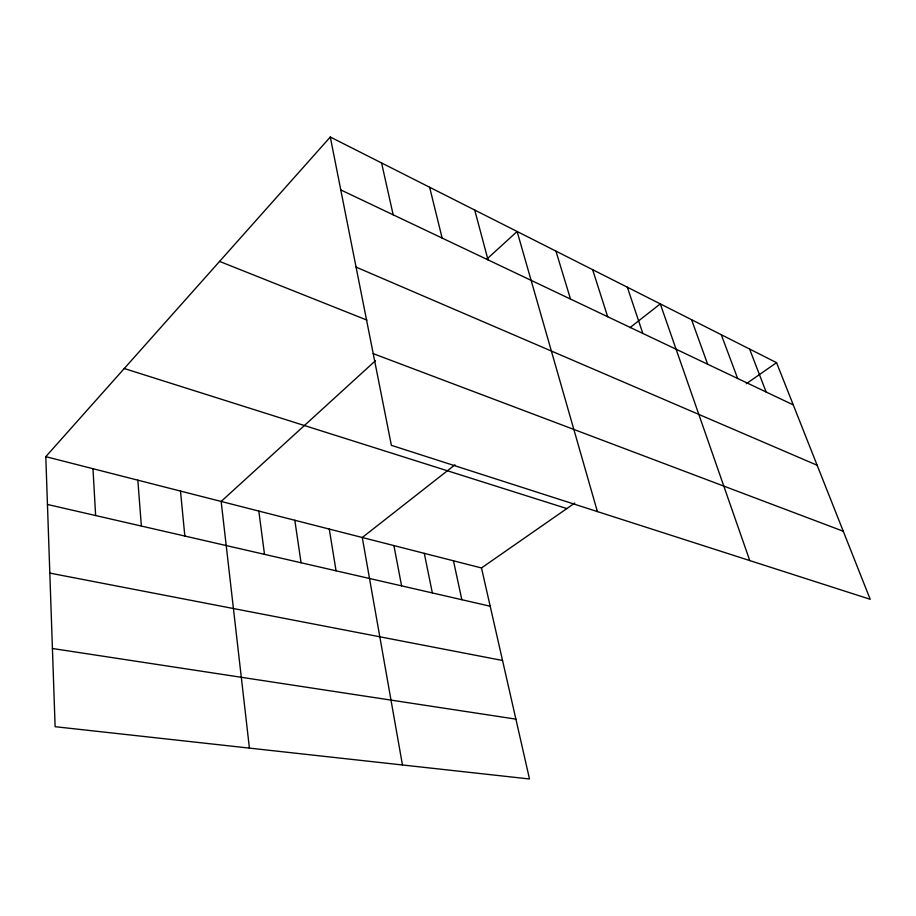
<?xml version="1.0" encoding="UTF-8"?>
<svg xmlns="http://www.w3.org/2000/svg" width="916" height="916" viewBox="0 0 916 916"><rect width="100%" height="100%" fill="white"/><g stroke="black" fill="none" stroke-linecap="round" stroke-linejoin="round"><path stroke-width="1.37" d="M45.8 456.66L481.484 567.954L529.505 778.978L55.12 726.697L45.8 456.66L330.298 137.022L776.55 362.667L870.2 599.304L391.384 445.336L330.298 137.022M375.4 360.755L221.157 501.453L249.415 748.109M486.717 259.217L517.116 231.485L597.381 511.575M454.954 464.836L362.278 537.497L402.456 764.975M629.91 327.688L660.287 303.883L749.769 560.581M481.484 567.954L574.744 503.079M746.311 383.712L776.55 362.667M52.418 648.494L515.891 719.14M49.819 573.095L502.541 660.482M47.449 504.464L490.197 606.232M124.244 368.518L566.844 508.563M373.213 353.633L843.27 531.234M219.565 261.415L366.95 320.108M356.072 267.106L817.152 465.259M340.775 189.921L793.267 404.895M749.586 349.03L766.131 392.002M721.281 334.729L737.632 378.457M691.557 319.695L707.656 364.213M627.346 287.223L642.814 333.413M592.618 269.659L607.663 316.718M555.932 251.11L570.496 299.051M474.717 210.039L488.033 259.881M429.627 187.242L442.142 238.08M381.583 162.956L393.17 214.802M453.454 560.787L461.847 599.705M424.291 553.344L432.341 592.927M393.914 545.581L401.586 585.862M329.268 529.07L336.046 570.794M294.815 520.265L301.066 562.756M258.816 511.071L264.495 554.352M180.498 491.068L184.837 536.043M137.835 480.167L141.362 526.047M92.985 468.706L95.63 515.536"/></g></svg>
